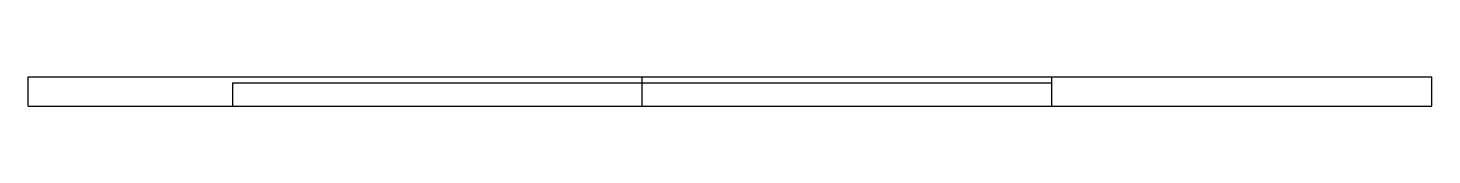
# Model space of a CAD drawing. Header units: millimetres. Extents: x -120 to 120, y 0 to 5.
import ezdxf

# ---------------------------------------------------------------- set-up
doc = ezdxf.new("R2010")
doc.units = ezdxf.units.MM
doc.layers.add('Fusion013', color=7, linetype='CONTINUOUS')

msp = doc.modelspace()

# ---------------------------------------------------------------- linework, layer by layer
at = {"layer": 'Fusion013'}
for p, q in [((-120, 0, -19), (-120, 5, -19)), ((-120, 5, -43), (-120, 5, -19)), ((-120, 0, -43), (-120, 5, -43)), ((-120, 5, -19), (120, 5, -19)), ((-120, 0, -19), (-120, 5, -19)), ((-120, 5, -43), (-15, 5, -43)), ((-120, 5, -19), (120, 5, -19)), ((-120, 5, -43), (-120, 5, -19)), ((-120, 5, -43), (-15, 5, -43)), ((-120, 0, -43), (-120, 5, -43)), ((-15, 5, -43), (55, 5, -43)), ((-15, 0, -43), (-15, 5, -43)), ((-15, 5, -85), (55, 5, -85)), ((-15, 5, -43), (55, 5, -43)), ((-15, 5, -85), (-15, 5, -43)), ((-15, 0, -43), (-15, 5, -43)), ((-15, 5, -85), (-15, 5, -43)), ((-15, 0, -85), (-15, 5, -85)), ((-15, 0, -85), (-15, 5, -85)), ((-15, 5, -85), (55, 5, -85)), ((55, 5, -43), (120, 5, -43)), ((55, 5, -43), (120, 5, -43)), ((55, 0, -43), (55, 5, -43)), ((55, 5, -85), (55, 5, -43)), ((55, 0, -85), (55, 5, -85)), ((55, 0, -43), (55, 5, -43)), ((55, 5, -85), (55, 5, -43)), ((55, 0, -85), (55, 5, -85)), ((120, 0, -19), (120, 5, -19)), ((120, 5, -43), (120, 5, -19)), ((120, 0, -43), (120, 5, -43)), ((120, 0, -19), (120, 5, -19)), ((120, 5, -43), (120, 5, -19)), ((120, 0, -43), (120, 5, -43)), ((-85, 4, -19), (55, 4, -19)), ((-85, 0, -19), (-85, 4, -19)), ((-85, 4, -19), (55, 4, -19)), ((-85, 4, 17), (55, 4, 17)), ((-85, 4, -19), (-85, 4, 17)), ((-85, 0, 17), (-85, 4, 17)), ((-85, 4, -19), (-85, 4, 17)), ((-85, 0, -19), (-85, 4, -19)), ((-85, 0, 17), (-85, 4, 17)), ((-85, 4, 17), (55, 4, 17)), ((55, 0, -19), (55, 4, -19)), ((55, 0, 17), (55, 4, 17)), ((55, 4, -19), (55, 4, 17)), ((55, 0, -19), (55, 4, -19)), ((55, 4, -19), (55, 4, 17)), ((55, 0, 17), (55, 4, 17)), ((-120, 0, -43), (-120, 0, -19)), ((-120, 0, -43), (-15, 0, -43)), ((-120, 0, -19), (-85, 0, -19)), ((-120, 0, -43), (-120, 0, -19)), ((-120, 0, -19), (-85, 0, -19)), ((-120, 0, -43), (-15, 0, -43)), ((-85, 0, -19), (55, 0, -19)), ((-85, 0, -19), (55, 0, -19)), ((-85, 0, 17), (55, 0, 17)), ((-85, 0, -19), (-85, 0, 17)), ((-85, 0, -19), (-85, 0, 17)), ((-85, 0, 17), (55, 0, 17)), ((-15, 0, -43), (55, 0, -43)), ((-15, 0, -85), (55, 0, -85)), ((-15, 0, -43), (55, 0, -43)), ((-15, 0, -85), (-15, 0, -43)), ((-15, 0, -85), (-15, 0, -43)), ((-15, 0, -85), (55, 0, -85)), ((55, 0, -43), (120, 0, -43)), ((55, 0, -19), (120, 0, -19)), ((55, 0, -19), (120, 0, -19)), ((55, 0, -85), (55, 0, -43)), ((55, 0, -43), (120, 0, -43)), ((55, 0, -19), (55, 0, 17)), ((55, 0, -19), (55, 0, 17)), ((55, 0, -85), (55, 0, -43)), ((120, 0, -43), (120, 0, -19)), ((120, 0, -43), (120, 0, -19))]:
    msp.add_line(p, q, dxfattribs=at)

doc.saveas('drawing.dxf')
